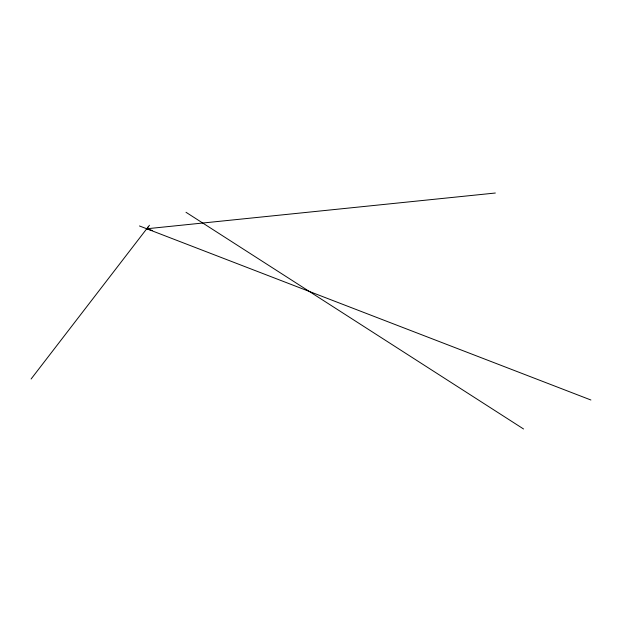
<?xml version="1.0" encoding="UTF-8"?>
<svg xmlns="http://www.w3.org/2000/svg" width="622" height="622" viewBox="0 0 622 622"><rect width="100%" height="100%" fill="white"/><g stroke="black" fill="none" stroke-linecap="round" stroke-linejoin="round"><path stroke-width="0.93" d="M147.826 227.372L148.106 227.014M31.1 379L149.459 225.25M495.345 193.022L146.745 228.772L152.258 230.498M139.468 225.965L590.9 400M185.994 212.281L523.553 428.978"/></g></svg>
